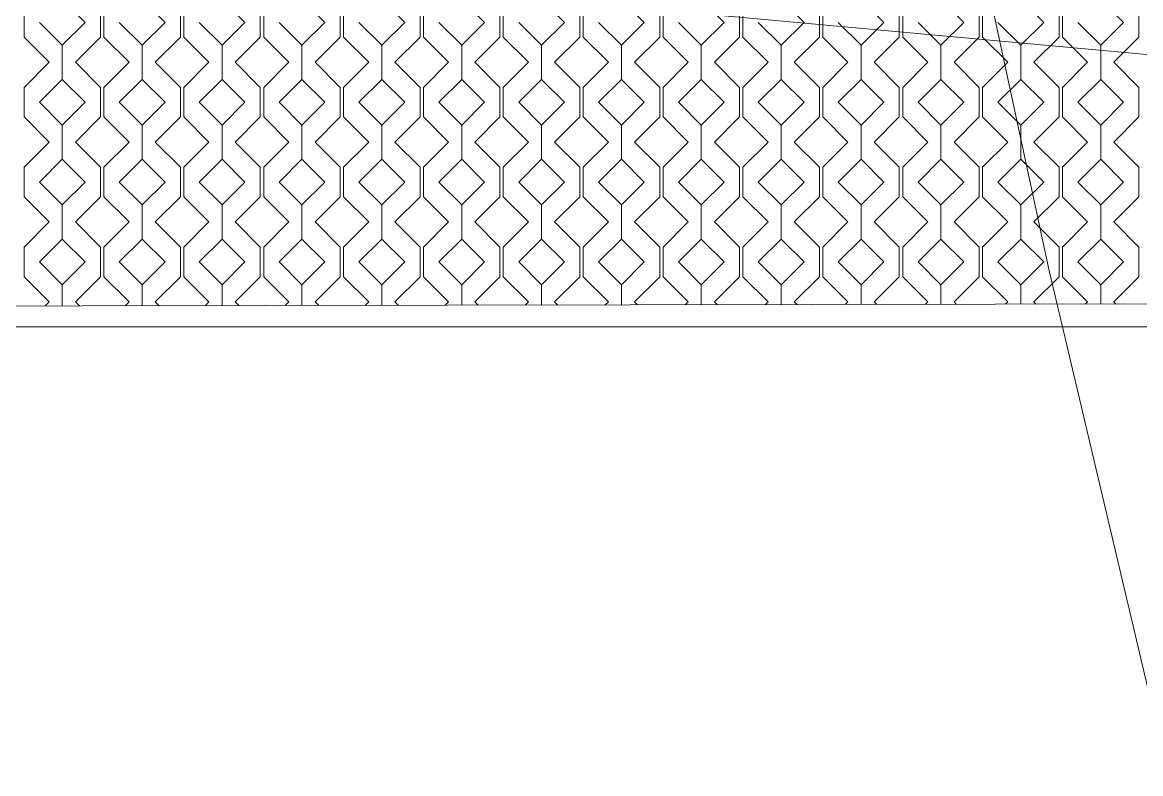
# Model space of a CAD drawing. Header units: millimetres. Extents: x -20794 to 71174, y -103753 to 30644.
# Drawn here: x 14167 to 18833, y 9197 to 12333 of the extents above; entities that cross this region are included whole.
import ezdxf

# ---------------------------------------------------------------- set-up
doc = ezdxf.new("R2010")
doc.units = ezdxf.units.MM
doc.header["$MEASUREMENT"] = 0
doc.layers.add('2D - Общий_Ном._пера__1', color=7, linetype='Continuous', lineweight=13)
doc.layers.add('Местность - Рельеф_Ном._пера__1', color=7, linetype='Continuous', lineweight=13)
doc.layers.add('Местность - Рельеф', color=7, linetype='Continuous')
doc.layers.add('Местность - Рельеф_Ном._пера__102', color=7, linetype='Continuous', lineweight=5, true_color=0xcccccc)
doc.linetypes.add('Зигзаг', pattern='A,0,[1,Р”Р’Р“ Р“РѕР»СѓР±РёРЅРєР° РґР»СЏ РіРµРѕР»РѕРіРѕРІ1.Shx,S=4.479718,R=0,X=0,Y=-0.141111],-564.444447,0', length=564.444447)

# ---------------------------------------------------------------- blocks, each defined once
blk = doc.blocks.new('*X1')
at = {"layer": 'Местность - Рельеф_Ном._пера__102', "color": 254, "linetype": 'Continuous', "lineweight": 5, "true_color": 0xcccccc}
for p, q in [((14333.319165, 12428.7506), (14428.7488, 12333.321)), ((14666.652165, 12428.7506), (14762.0818, 12333.321)), ((14999.985165, 12428.7506), (15095.4148, 12333.321)), ((15333.318165, 12428.7506), (15428.7478, 12333.321)), ((15666.651165, 12428.7506), (15762.0808, 12333.321)), ((15999.984165, 12428.7506), (16095.4138, 12333.321)), ((16333.317165, 12428.7506), (16428.7468, 12333.321)), ((16666.650165, 12428.7506), (16762.0798, 12333.321)), ((16999.983165, 12428.7506), (17095.4128, 12333.321)), ((17333.316165, 12428.7506), (17428.7458, 12333.321)), ((17666.649165, 12428.7506), (17762.0788, 12333.321)), ((17999.982165, 12428.7506), (18095.4118, 12333.321)), ((18333.315165, 12428.7506), (18428.7448, 12333.321)), ((18666.648165, 12428.7506), (18762.0778, 12333.321)), ((14173.75, 12395.0655), (14173.75, 12333.321)), ((14492.888, 12395.0655), (14492.888, 12333.321)), ((14507.083, 12395.0655), (14507.083, 12333.321)), ((14826.221, 12395.0655), (14826.221, 12333.321)), ((14840.416, 12395.0655), (14840.416, 12333.321)), ((15159.554, 12395.0655), (15159.554, 12333.321)), ((15173.749, 12395.0655), (15173.749, 12333.321)), ((15492.887, 12395.0655), (15492.887, 12333.321)), ((15507.082, 12395.0655), (15507.082, 12333.321)), ((15826.22, 12395.0655), (15826.22, 12333.321)), ((15840.415, 12395.0655), (15840.415, 12333.321)), ((16159.553, 12395.0655), (16159.553, 12333.321)), ((16173.748, 12395.0655), (16173.748, 12333.321)), ((16492.886, 12395.0655), (16492.886, 12333.321)), ((16507.081, 12395.0655), (16507.081, 12333.321)), ((16826.219, 12395.0655), (16826.219, 12333.321)), ((16840.414, 12395.0655), (16840.414, 12333.321)), ((17159.552, 12395.0655), (17159.552, 12333.321)), ((17173.747, 12395.0655), (17173.747, 12333.321)), ((17492.885, 12395.0655), (17492.885, 12333.321)), ((17507.08, 12395.0655), (17507.08, 12333.321)), ((17826.218, 12395.0655), (17826.218, 12333.321)), ((17840.413, 12395.0655), (17840.413, 12333.321)), ((18159.551, 12395.0655), (18159.551, 12333.321)), ((18173.746, 12395.0655), (18173.746, 12333.321)), ((18492.884, 12395.0655), (18492.884, 12333.321)), ((18507.079, 12395.0655), (18507.079, 12333.321)), ((18826.217, 12395.0655), (18826.217, 12333.321)), ((14173.75, 12333.321), (14173.75, 12271.577)), ((14333.319, 12237.892), (14237.89, 12333.321)), ((14428.7486, 12333.321), (14333.319, 12237.892)), ((14492.888, 12333.321), (14492.888, 12271.577)), ((14507.083, 12333.321), (14507.083, 12271.577)), ((14666.652, 12237.892), (14571.223, 12333.321)), ((14762.0816, 12333.321), (14666.652, 12237.892)), ((14826.221, 12333.321), (14826.221, 12271.577)), ((14840.416, 12333.321), (14840.416, 12271.577)), ((14999.985, 12237.892), (14904.556, 12333.321)), ((15095.4146, 12333.321), (14999.985, 12237.892)), ((15159.554, 12333.321), (15159.554, 12271.577)), ((15173.749, 12333.321), (15173.749, 12271.577)), ((15333.318, 12237.892), (15237.889, 12333.321)), ((15428.7476, 12333.321), (15333.318, 12237.892)), ((15492.887, 12333.321), (15492.887, 12271.577)), ((15507.082, 12333.321), (15507.082, 12271.577)), ((15666.651, 12237.892), (15571.222, 12333.321)), ((15762.0806, 12333.321), (15666.651, 12237.892)), ((15826.22, 12333.321), (15826.22, 12271.577)), ((15840.415, 12333.321), (15840.415, 12271.577)), ((15999.984, 12237.892), (15904.555, 12333.321)), ((16095.4136, 12333.321), (15999.984, 12237.892)), ((16159.553, 12333.321), (16159.553, 12271.577)), ((16173.748, 12333.321), (16173.748, 12271.577)), ((16333.317, 12237.892), (16237.888, 12333.321)), ((16428.7466, 12333.321), (16333.317, 12237.892)), ((16492.886, 12333.321), (16492.886, 12271.577)), ((16507.081, 12333.321), (16507.081, 12271.577)), ((16666.65, 12237.892), (16571.221, 12333.321)), ((16762.0796, 12333.321), (16666.65, 12237.892)), ((16826.219, 12333.321), (16826.219, 12271.577)), ((16840.414, 12333.321), (16840.414, 12271.577)), ((16999.983, 12237.892), (16904.554, 12333.321)), ((17095.4126, 12333.321), (16999.983, 12237.892)), ((17159.552, 12333.321), (17159.552, 12271.577)), ((17173.747, 12333.321), (17173.747, 12271.577)), ((17333.316, 12237.892), (17237.887, 12333.321)), ((17428.7456, 12333.321), (17333.316, 12237.892)), ((17492.885, 12333.321), (17492.885, 12271.577)), ((17507.08, 12333.321), (17507.08, 12271.577)), ((17666.649, 12237.892), (17571.22, 12333.321)), ((17762.0786, 12333.321), (17666.649, 12237.892)), ((17826.218, 12333.321), (17826.218, 12271.577)), ((17840.413, 12333.321), (17840.413, 12271.577)), ((17999.982, 12237.892), (17904.553, 12333.321)), ((18095.4116, 12333.321), (17999.982, 12237.892)), ((18159.551, 12333.321), (18159.551, 12271.577)), ((18173.746, 12333.321), (18173.746, 12271.577)), ((18333.315, 12237.892), (18237.886, 12333.321)), ((18428.7446, 12333.321), (18333.315, 12237.892)), ((18492.884, 12333.321), (18492.884, 12271.577)), ((18507.079, 12333.321), (18507.079, 12271.577)), ((18666.648, 12237.892), (18571.219, 12333.321)), ((18762.0776, 12333.321), (18666.648, 12237.892)), ((18826.217, 12333.321), (18826.217, 12271.577)), ((14278.672, 12166.655), (14173.75, 12271.577)), ((14333.319, 12095.4176), (14333.319, 12237.892)), ((14333.319165, 12237.892), (14333.319165, 12095.4176)), ((14492.888, 12271.577), (14387.9659, 12166.655)), ((14612.005, 12166.655), (14507.083, 12271.577)), ((14666.652, 12095.4176), (14666.652, 12237.892)), ((14666.652165, 12237.892), (14666.652165, 12095.4176)), ((14826.221, 12271.577), (14721.2989, 12166.655)), ((14945.338, 12166.655), (14840.416, 12271.577)), ((14999.985, 12095.4176), (14999.985, 12237.892)), ((14999.985165, 12237.892), (14999.985165, 12095.4176)), ((15159.554, 12271.577), (15054.6319, 12166.655)), ((15278.671, 12166.655), (15173.749, 12271.577)), ((15333.318, 12095.4176), (15333.318, 12237.892)), ((15333.318165, 12237.892), (15333.318165, 12095.4176)), ((15492.887, 12271.577), (15387.9649, 12166.655)), ((15612.004, 12166.655), (15507.082, 12271.577)), ((15666.651, 12095.4176), (15666.651, 12237.892)), ((15666.651165, 12237.892), (15666.651165, 12095.4176)), ((15826.22, 12271.577), (15721.2979, 12166.655)), ((15945.337, 12166.655), (15840.415, 12271.577)), ((15999.984, 12095.4176), (15999.984, 12237.892)), ((15999.984165, 12237.892), (15999.984165, 12095.4176)), ((16159.553, 12271.577), (16054.6309, 12166.655)), ((16278.67, 12166.655), (16173.748, 12271.577)), ((16333.317, 12095.4176), (16333.317, 12237.892)), ((16333.317165, 12237.892), (16333.317165, 12095.4176)), ((16492.886, 12271.577), (16387.9639, 12166.655)), ((16612.003, 12166.655), (16507.081, 12271.577)), ((16666.65, 12095.4176), (16666.65, 12237.892)), ((16666.650165, 12237.892), (16666.650165, 12095.4176)), ((16826.219, 12271.577), (16721.2969, 12166.655)), ((16945.336, 12166.655), (16840.414, 12271.577)), ((16999.983, 12095.4176), (16999.983, 12237.892)), ((16999.983165, 12237.892), (16999.983165, 12095.4176)), ((17159.552, 12271.577), (17054.6299, 12166.655)), ((17278.669, 12166.655), (17173.747, 12271.577)), ((17333.316, 12095.4176), (17333.316, 12237.892)), ((17333.316165, 12237.892), (17333.316165, 12095.4176)), ((17492.885, 12271.577), (17387.9629, 12166.655)), ((17612.002, 12166.655), (17507.08, 12271.577)), ((17666.649, 12095.4176), (17666.649, 12237.892)), ((17666.649165, 12237.892), (17666.649165, 12095.4176)), ((17826.218, 12271.577), (17721.2959, 12166.655)), ((17945.335, 12166.655), (17840.413, 12271.577)), ((17999.982, 12095.4176), (17999.982, 12237.892)), ((17999.982165, 12237.892), (17999.982165, 12095.4176)), ((18159.551, 12271.577), (18054.6289, 12166.655)), ((18278.668, 12166.655), (18173.746, 12271.577)), ((18333.315, 12095.4176), (18333.315, 12237.892)), ((18333.315165, 12237.892), (18333.315165, 12095.4176)), ((18492.884, 12271.577), (18387.9619, 12166.655)), ((18612.001, 12166.655), (18507.079, 12271.577)), ((18666.648, 12095.4176), (18666.648, 12237.892)), ((18666.648165, 12237.892), (18666.648165, 12095.4176)), ((18826.217, 12271.577), (18721.2949, 12166.655)), ((14173.75, 12061.7325), (14278.672, 12166.655)), ((14387.9659, 12166.655), (14492.888, 12061.7325)), ((14507.083, 12061.7325), (14612.005, 12166.655)), ((14721.2989, 12166.655), (14826.221, 12061.7325)), ((14840.416, 12061.7325), (14945.338, 12166.655)), ((15054.6319, 12166.655), (15159.554, 12061.7325)), ((15173.749, 12061.7325), (15278.671, 12166.655)), ((15387.9649, 12166.655), (15492.887, 12061.7325)), ((15507.082, 12061.7325), (15612.004, 12166.655)), ((15721.2979, 12166.655), (15826.22, 12061.7325)), ((15840.415, 12061.7325), (15945.337, 12166.655)), ((16054.6309, 12166.655), (16159.553, 12061.7325)), ((16173.748, 12061.7325), (16278.67, 12166.655)), ((16387.9639, 12166.655), (16492.886, 12061.7325)), ((16507.081, 12061.7325), (16612.003, 12166.655)), ((16721.2969, 12166.655), (16826.219, 12061.7325)), ((16840.414, 12061.7325), (16945.336, 12166.655)), ((17054.6299, 12166.655), (17159.552, 12061.7325)), ((17173.747, 12061.7325), (17278.669, 12166.655)), ((17387.9629, 12166.655), (17492.885, 12061.7325)), ((17507.08, 12061.7325), (17612.002, 12166.655)), ((17721.2959, 12166.655), (17826.218, 12061.7325)), ((17840.413, 12061.7325), (17945.335, 12166.655)), ((18054.6289, 12166.655), (18159.551, 12061.7325)), ((18173.746, 12061.7325), (18278.668, 12166.655)), ((18387.9619, 12166.655), (18492.884, 12061.7325)), ((18507.079, 12061.7325), (18612.001, 12166.655)), ((18721.2949, 12166.655), (18826.217, 12061.7325)), ((14237.89, 11999.988165), (14333.319, 12095.4178)), ((14333.319165, 12095.4176), (14428.7488, 11999.988)), ((14571.223, 11999.988165), (14666.652, 12095.4178)), ((14666.652165, 12095.4176), (14762.0818, 11999.988)), ((14904.556, 11999.988165), (14999.985, 12095.4178)), ((14999.985165, 12095.4176), (15095.4148, 11999.988)), ((15237.889, 11999.988165), (15333.318, 12095.4178)), ((15333.318165, 12095.4176), (15428.7478, 11999.988)), ((15571.222, 11999.988165), (15666.651, 12095.4178)), ((15666.651165, 12095.4176), (15762.0808, 11999.988)), ((15904.555, 11999.988165), (15999.984, 12095.4178)), ((15999.984165, 12095.4176), (16095.4138, 11999.988)), ((16237.888, 11999.988165), (16333.317, 12095.4178)), ((16333.317165, 12095.4176), (16428.7468, 11999.988)), ((16571.221, 11999.988165), (16666.65, 12095.4178)), ((16666.650165, 12095.4176), (16762.0798, 11999.988)), ((16904.554, 11999.988165), (16999.983, 12095.4178)), ((16999.983165, 12095.4176), (17095.4128, 11999.988)), ((17237.887, 11999.988165), (17333.316, 12095.4178)), ((17333.316165, 12095.4176), (17428.7458, 11999.988)), ((17571.22, 11999.988165), (17666.649, 12095.4178)), ((17666.649165, 12095.4176), (17762.0788, 11999.988)), ((17904.553, 11999.988165), (17999.982, 12095.4178)), ((17999.982165, 12095.4176), (18095.4118, 11999.988)), ((18237.886, 11999.988165), (18333.315, 12095.4178)), ((18333.315165, 12095.4176), (18428.7448, 11999.988)), ((18571.219, 11999.988165), (18666.648, 12095.4178)), ((18666.648165, 12095.4176), (18762.0778, 11999.988)), ((14173.75, 12061.7325), (14173.75, 11999.988)), ((14492.888, 12061.7325), (14492.888, 11999.988)), ((14507.083, 12061.7325), (14507.083, 11999.988)), ((14826.221, 12061.7325), (14826.221, 11999.988)), ((14840.416, 12061.7325), (14840.416, 11999.988)), ((15159.554, 12061.7325), (15159.554, 11999.988)), ((15173.749, 12061.7325), (15173.749, 11999.988)), ((15492.887, 12061.7325), (15492.887, 11999.988)), ((15507.082, 12061.7325), (15507.082, 11999.988)), ((15826.22, 12061.7325), (15826.22, 11999.988)), ((15840.415, 12061.7325), (15840.415, 11999.988)), ((16159.553, 12061.7325), (16159.553, 11999.988)), ((16173.748, 12061.7325), (16173.748, 11999.988)), ((16492.886, 12061.7325), (16492.886, 11999.988)), ((16507.081, 12061.7325), (16507.081, 11999.988)), ((16826.219, 12061.7325), (16826.219, 11999.988)), ((16840.414, 12061.7325), (16840.414, 11999.988)), ((17159.552, 12061.7325), (17159.552, 11999.988)), ((17173.747, 12061.7325), (17173.747, 11999.988)), ((17492.885, 12061.7325), (17492.885, 11999.988)), ((17507.08, 12061.7325), (17507.08, 11999.988)), ((17826.218, 12061.7325), (17826.218, 11999.988)), ((17840.413, 12061.7325), (17840.413, 11999.988)), ((18159.551, 12061.7325), (18159.551, 11999.988)), ((18173.746, 12061.7325), (18173.746, 11999.988)), ((18492.884, 12061.7325), (18492.884, 11999.988)), ((18507.079, 12061.7325), (18507.079, 11999.988)), ((18826.217, 12061.7325), (18826.217, 11999.988)), ((14173.75, 11999.988), (14173.75, 11938.244)), ((14333.319, 11904.559), (14237.89, 11999.988)), ((14428.7486, 11999.988), (14333.319, 11904.559)), ((14492.888, 11999.988), (14492.888, 11938.244)), ((14507.083, 11999.988), (14507.083, 11938.244)), ((14666.652, 11904.559), (14571.223, 11999.988)), ((14762.0816, 11999.988), (14666.652, 11904.559)), ((14826.221, 11999.988), (14826.221, 11938.244)), ((14840.416, 11999.988), (14840.416, 11938.244)), ((14999.985, 11904.559), (14904.556, 11999.988)), ((15095.4146, 11999.988), (14999.985, 11904.559)), ((15159.554, 11999.988), (15159.554, 11938.244)), ((15173.749, 11999.988), (15173.749, 11938.244)), ((15333.318, 11904.559), (15237.889, 11999.988)), ((15428.7476, 11999.988), (15333.318, 11904.559)), ((15492.887, 11999.988), (15492.887, 11938.244)), ((15507.082, 11999.988), (15507.082, 11938.244)), ((15666.651, 11904.559), (15571.222, 11999.988)), ((15762.0806, 11999.988), (15666.651, 11904.559)), ((15826.22, 11999.988), (15826.22, 11938.244)), ((15840.415, 11999.988), (15840.415, 11938.244)), ((15999.984, 11904.559), (15904.555, 11999.988)), ((16095.4136, 11999.988), (15999.984, 11904.559)), ((16159.553, 11999.988), (16159.553, 11938.244)), ((16173.748, 11999.988), (16173.748, 11938.244)), ((16333.317, 11904.559), (16237.888, 11999.988)), ((16428.7466, 11999.988), (16333.317, 11904.559)), ((16492.886, 11999.988), (16492.886, 11938.244)), ((16507.081, 11999.988), (16507.081, 11938.244)), ((16666.65, 11904.559), (16571.221, 11999.988)), ((16762.0796, 11999.988), (16666.65, 11904.559)), ((16826.219, 11999.988), (16826.219, 11938.244)), ((16840.414, 11999.988), (16840.414, 11938.244)), ((16999.983, 11904.559), (16904.554, 11999.988)), ((17095.4126, 11999.988), (16999.983, 11904.559)), ((17159.552, 11999.988), (17159.552, 11938.244)), ((17173.747, 11999.988), (17173.747, 11938.244)), ((17333.316, 11904.559), (17237.887, 11999.988)), ((17428.7456, 11999.988), (17333.316, 11904.559)), ((17492.885, 11999.988), (17492.885, 11938.244)), ((17507.08, 11999.988), (17507.08, 11938.244)), ((17666.649, 11904.559), (17571.22, 11999.988)), ((17762.0786, 11999.988), (17666.649, 11904.559)), ((17826.218, 11999.988), (17826.218, 11938.244)), ((17840.413, 11999.988), (17840.413, 11938.244)), ((17999.982, 11904.559), (17904.553, 11999.988)), ((18095.4116, 11999.988), (17999.982, 11904.559)), ((18159.551, 11999.988), (18159.551, 11938.244)), ((18173.746, 11999.988), (18173.746, 11938.244)), ((18333.315, 11904.559), (18237.886, 11999.988)), ((18428.7446, 11999.988), (18333.315, 11904.559)), ((18492.884, 11999.988), (18492.884, 11938.244)), ((18507.079, 11999.988), (18507.079, 11938.244)), ((18666.648, 11904.559), (18571.219, 11999.988)), ((18762.0776, 11999.988), (18666.648, 11904.559)), ((18826.217, 11999.988), (18826.217, 11938.244)), ((14278.672, 11833.322), (14173.75, 11938.244)), ((14333.319, 11762.0846), (14333.319, 11904.559)), ((14333.319165, 11904.559), (14333.319165, 11762.0846)), ((14492.888, 11938.244), (14387.9659, 11833.322)), ((14612.005, 11833.322), (14507.083, 11938.244)), ((14666.652, 11762.0846), (14666.652, 11904.559)), ((14666.652165, 11904.559), (14666.652165, 11762.0846)), ((14826.221, 11938.244), (14721.2989, 11833.322)), ((14945.338, 11833.322), (14840.416, 11938.244)), ((14999.985, 11762.0846), (14999.985, 11904.559)), ((14999.985165, 11904.559), (14999.985165, 11762.0846)), ((15159.554, 11938.244), (15054.6319, 11833.322)), ((15278.671, 11833.322), (15173.749, 11938.244)), ((15333.318, 11762.0846), (15333.318, 11904.559)), ((15333.318165, 11904.559), (15333.318165, 11762.0846)), ((15492.887, 11938.244), (15387.9649, 11833.322)), ((15612.004, 11833.322), (15507.082, 11938.244)), ((15666.651, 11762.0846), (15666.651, 11904.559)), ((15666.651165, 11904.559), (15666.651165, 11762.0846)), ((15826.22, 11938.244), (15721.2979, 11833.322)), ((15945.337, 11833.322), (15840.415, 11938.244)), ((15999.984, 11762.0846), (15999.984, 11904.559)), ((15999.984165, 11904.559), (15999.984165, 11762.0846)), ((16159.553, 11938.244), (16054.6309, 11833.322)), ((16278.67, 11833.322), (16173.748, 11938.244)), ((16333.317, 11762.0846), (16333.317, 11904.559)), ((16333.317165, 11904.559), (16333.317165, 11762.0846)), ((16492.886, 11938.244), (16387.9639, 11833.322)), ((16612.003, 11833.322), (16507.081, 11938.244)), ((16666.65, 11762.0846), (16666.65, 11904.559)), ((16666.650165, 11904.559), (16666.650165, 11762.0846)), ((16826.219, 11938.244), (16721.2969, 11833.322)), ((16945.336, 11833.322), (16840.414, 11938.244)), ((16999.983, 11762.0846), (16999.983, 11904.559)), ((16999.983165, 11904.559), (16999.983165, 11762.0846)), ((17159.552, 11938.244), (17054.6299, 11833.322)), ((17278.669, 11833.322), (17173.747, 11938.244)), ((17333.316, 11762.0846), (17333.316, 11904.559)), ((17333.316165, 11904.559), (17333.316165, 11762.0846)), ((17492.885, 11938.244), (17387.9629, 11833.322)), ((17612.002, 11833.322), (17507.08, 11938.244)), ((17666.649, 11762.0846), (17666.649, 11904.559)), ((17666.649165, 11904.559), (17666.649165, 11762.0846)), ((17826.218, 11938.244), (17721.2959, 11833.322)), ((17945.335, 11833.322), (17840.413, 11938.244)), ((17999.982, 11762.0846), (17999.982, 11904.559)), ((17999.982165, 11904.559), (17999.982165, 11762.0846)), ((18159.551, 11938.244), (18054.6289, 11833.322)), ((18278.668, 11833.322), (18173.746, 11938.244)), ((18333.315, 11762.0846), (18333.315, 11904.559)), ((18333.315165, 11904.559), (18333.315165, 11762.0846)), ((18492.884, 11938.244), (18387.9619, 11833.322)), ((18612.001, 11833.322), (18507.079, 11938.244)), ((18666.648, 11762.0846), (18666.648, 11904.559)), ((18666.648165, 11904.559), (18666.648165, 11762.0846)), ((18826.217, 11938.244), (18721.2949, 11833.322)), ((14173.75, 11728.3995), (14278.672, 11833.322)), ((14387.9659, 11833.322), (14492.888, 11728.3995)), ((14507.083, 11728.3995), (14612.005, 11833.322)), ((14721.2989, 11833.322), (14826.221, 11728.3995)), ((14840.416, 11728.3995), (14945.338, 11833.322)), ((15054.6319, 11833.322), (15159.554, 11728.3995)), ((15173.749, 11728.3995), (15278.671, 11833.322)), ((15387.9649, 11833.322), (15492.887, 11728.3995)), ((15507.082, 11728.3995), (15612.004, 11833.322)), ((15721.2979, 11833.322), (15826.22, 11728.3995)), ((15840.415, 11728.3995), (15945.337, 11833.322)), ((16054.6309, 11833.322), (16159.553, 11728.3995)), ((16173.748, 11728.3995), (16278.67, 11833.322)), ((16387.9639, 11833.322), (16492.886, 11728.3995)), ((16507.081, 11728.3995), (16612.003, 11833.322)), ((16721.2969, 11833.322), (16826.219, 11728.3995)), ((16840.414, 11728.3995), (16945.336, 11833.322)), ((17054.6299, 11833.322), (17159.552, 11728.3995)), ((17173.747, 11728.3995), (17278.669, 11833.322)), ((17387.9629, 11833.322), (17492.885, 11728.3995)), ((17507.08, 11728.3995), (17612.002, 11833.322)), ((17721.2959, 11833.322), (17826.218, 11728.3995)), ((17840.413, 11728.3995), (17945.335, 11833.322)), ((18054.6289, 11833.322), (18159.551, 11728.3995)), ((18173.746, 11728.3995), (18278.668, 11833.322)), ((18387.9619, 11833.322), (18492.884, 11728.3995)), ((18507.079, 11728.3995), (18612.001, 11833.322)), ((18721.2949, 11833.322), (18826.217, 11728.3995)), ((14237.89, 11666.655165), (14333.319, 11762.0848)), ((14333.319165, 11762.0846), (14428.7488, 11666.655)), ((14571.223, 11666.655165), (14666.652, 11762.0848)), ((14666.652165, 11762.0846), (14762.0818, 11666.655)), ((14904.556, 11666.655165), (14999.985, 11762.0848)), ((14999.985165, 11762.0846), (15095.4148, 11666.655)), ((15237.889, 11666.655165), (15333.318, 11762.0848)), ((15333.318165, 11762.0846), (15428.7478, 11666.655)), ((15571.222, 11666.655165), (15666.651, 11762.0848)), ((15666.651165, 11762.0846), (15762.0808, 11666.655)), ((15904.555, 11666.655165), (15999.984, 11762.0848)), ((15999.984165, 11762.0846), (16095.4138, 11666.655)), ((16237.888, 11666.655165), (16333.317, 11762.0848)), ((16333.317165, 11762.0846), (16428.7468, 11666.655)), ((16571.221, 11666.655165), (16666.65, 11762.0848)), ((16666.650165, 11762.0846), (16762.0798, 11666.655)), ((16904.554, 11666.655165), (16999.983, 11762.0848)), ((16999.983165, 11762.0846), (17095.4128, 11666.655)), ((17237.887, 11666.655165), (17333.316, 11762.0848)), ((17333.316165, 11762.0846), (17428.7458, 11666.655)), ((17571.22, 11666.655165), (17666.649, 11762.0848)), ((17666.649165, 11762.0846), (17762.0788, 11666.655)), ((17904.553, 11666.655165), (17999.982, 11762.0848)), ((17999.982165, 11762.0846), (18095.4118, 11666.655)), ((18237.886, 11666.655165), (18333.315, 11762.0848)), ((18333.315165, 11762.0846), (18428.7448, 11666.655)), ((18571.219, 11666.655165), (18666.648, 11762.0848)), ((18666.648165, 11762.0846), (18762.0778, 11666.655)), ((14173.75, 11728.3995), (14173.75, 11666.655)), ((14492.888, 11728.3995), (14492.888, 11666.655)), ((14507.083, 11728.3995), (14507.083, 11666.655)), ((14826.221, 11728.3995), (14826.221, 11666.655)), ((14840.416, 11728.3995), (14840.416, 11666.655)), ((15159.554, 11728.3995), (15159.554, 11666.655)), ((15173.749, 11728.3995), (15173.749, 11666.655)), ((15492.887, 11728.3995), (15492.887, 11666.655)), ((15507.082, 11728.3995), (15507.082, 11666.655)), ((15826.22, 11728.3995), (15826.22, 11666.655)), ((15840.415, 11728.3995), (15840.415, 11666.655)), ((16159.553, 11728.3995), (16159.553, 11666.655)), ((16173.748, 11728.3995), (16173.748, 11666.655)), ((16492.886, 11728.3995), (16492.886, 11666.655)), ((16507.081, 11728.3995), (16507.081, 11666.655)), ((16826.219, 11728.3995), (16826.219, 11666.655)), ((16840.414, 11728.3995), (16840.414, 11666.655)), ((17159.552, 11728.3995), (17159.552, 11666.655)), ((17173.747, 11728.3995), (17173.747, 11666.655)), ((17492.885, 11728.3995), (17492.885, 11666.655)), ((17507.08, 11728.3995), (17507.08, 11666.655)), ((17826.218, 11728.3995), (17826.218, 11666.655)), ((17840.413, 11728.3995), (17840.413, 11666.655)), ((18159.551, 11728.3995), (18159.551, 11666.655)), ((18173.746, 11728.3995), (18173.746, 11666.655)), ((18492.884, 11728.3995), (18492.884, 11666.655)), ((18507.079, 11728.3995), (18507.079, 11666.655)), ((18826.217, 11728.3995), (18826.217, 11666.655)), ((14173.75, 11666.655), (14173.75, 11604.911)), ((14333.319, 11571.226), (14237.89, 11666.655)), ((14428.7486, 11666.655), (14333.319, 11571.226)), ((14492.888, 11666.655), (14492.888, 11604.911)), ((14507.083, 11666.655), (14507.083, 11604.911)), ((14666.652, 11571.226), (14571.223, 11666.655)), ((14762.0816, 11666.655), (14666.652, 11571.226)), ((14826.221, 11666.655), (14826.221, 11604.911)), ((14840.416, 11666.655), (14840.416, 11604.911)), ((14999.985, 11571.226), (14904.556, 11666.655)), ((15095.4146, 11666.655), (14999.985, 11571.226)), ((15159.554, 11666.655), (15159.554, 11604.911)), ((15173.749, 11666.655), (15173.749, 11604.911)), ((15333.318, 11571.226), (15237.889, 11666.655)), ((15428.7476, 11666.655), (15333.318, 11571.226)), ((15492.887, 11666.655), (15492.887, 11604.911)), ((15507.082, 11666.655), (15507.082, 11604.911)), ((15666.651, 11571.226), (15571.222, 11666.655)), ((15762.0806, 11666.655), (15666.651, 11571.226)), ((15826.22, 11666.655), (15826.22, 11604.911)), ((15840.415, 11666.655), (15840.415, 11604.911)), ((15999.984, 11571.226), (15904.555, 11666.655)), ((16095.4136, 11666.655), (15999.984, 11571.226)), ((16159.553, 11666.655), (16159.553, 11604.911)), ((16173.748, 11666.655), (16173.748, 11604.911)), ((16333.317, 11571.226), (16237.888, 11666.655)), ((16428.7466, 11666.655), (16333.317, 11571.226)), ((16492.886, 11666.655), (16492.886, 11604.911)), ((16507.081, 11666.655), (16507.081, 11604.911)), ((16666.65, 11571.226), (16571.221, 11666.655)), ((16762.0796, 11666.655), (16666.65, 11571.226)), ((16826.219, 11666.655), (16826.219, 11604.911)), ((16840.414, 11666.655), (16840.414, 11604.911)), ((16999.983, 11571.226), (16904.554, 11666.655)), ((17095.4126, 11666.655), (16999.983, 11571.226)), ((17159.552, 11666.655), (17159.552, 11604.911)), ((17173.747, 11666.655), (17173.747, 11604.911)), ((17333.316, 11571.226), (17237.887, 11666.655)), ((17428.7456, 11666.655), (17333.316, 11571.226)), ((17492.885, 11666.655), (17492.885, 11604.911)), ((17507.08, 11666.655), (17507.08, 11604.911)), ((17666.649, 11571.226), (17571.22, 11666.655)), ((17762.0786, 11666.655), (17666.649, 11571.226)), ((17826.218, 11666.655), (17826.218, 11604.911)), ((17840.413, 11666.655), (17840.413, 11604.911)), ((17999.982, 11571.226), (17904.553, 11666.655)), ((18095.4116, 11666.655), (17999.982, 11571.226)), ((18159.551, 11666.655), (18159.551, 11604.911)), ((18173.746, 11666.655), (18173.746, 11604.911)), ((18333.315, 11571.226), (18237.886, 11666.655)), ((18428.7446, 11666.655), (18333.315, 11571.226)), ((18492.884, 11666.655), (18492.884, 11604.911)), ((18507.079, 11666.655), (18507.079, 11604.911)), ((18666.648, 11571.226), (18571.219, 11666.655)), ((18762.0776, 11666.655), (18666.648, 11571.226)), ((18826.217, 11666.655), (18826.217, 11604.911)), ((14278.672, 11499.989), (14173.75, 11604.911)), ((14492.888, 11604.911), (14387.9659, 11499.989)), ((14612.005, 11499.989), (14507.083, 11604.911)), ((14826.221, 11604.911), (14721.2989, 11499.989)), ((14945.338, 11499.989), (14840.416, 11604.911)), ((15159.554, 11604.911), (15054.6319, 11499.989)), ((15278.671, 11499.989), (15173.749, 11604.911)), ((15492.887, 11604.911), (15387.9649, 11499.989)), ((15612.004, 11499.989), (15507.082, 11604.911)), ((15826.22, 11604.911), (15721.2979, 11499.989)), ((15945.337, 11499.989), (15840.415, 11604.911)), ((16159.553, 11604.911), (16054.6309, 11499.989)), ((16278.67, 11499.989), (16173.748, 11604.911)), ((16492.886, 11604.911), (16387.9639, 11499.989)), ((16612.003, 11499.989), (16507.081, 11604.911)), ((16826.219, 11604.911), (16721.2969, 11499.989)), ((16945.336, 11499.989), (16840.414, 11604.911)), ((17159.552, 11604.911), (17054.6299, 11499.989)), ((17278.669, 11499.989), (17173.747, 11604.911)), ((17492.885, 11604.911), (17387.9629, 11499.989)), ((17612.002, 11499.989), (17507.08, 11604.911)), ((17826.218, 11604.911), (17721.2959, 11499.989)), ((17945.335, 11499.989), (17840.413, 11604.911)), ((18159.551, 11604.911), (18054.6289, 11499.989)), ((18278.668, 11499.989), (18173.746, 11604.911)), ((18492.884, 11604.911), (18387.9619, 11499.989)), ((18612.001, 11499.989), (18507.079, 11604.911)), ((18826.217, 11604.911), (18721.2949, 11499.989)), ((14333.319, 11428.7516), (14333.319, 11571.226)), ((14333.319165, 11571.226), (14333.319165, 11428.7516)), ((14666.652, 11428.7516), (14666.652, 11571.226)), ((14666.652165, 11571.226), (14666.652165, 11428.7516)), ((14999.985, 11428.7516), (14999.985, 11571.226)), ((14999.985165, 11571.226), (14999.985165, 11428.7516)), ((15333.318, 11428.7516), (15333.318, 11571.226)), ((15333.318165, 11571.226), (15333.318165, 11428.7516)), ((15666.651, 11428.7516), (15666.651, 11571.226)), ((15666.651165, 11571.226), (15666.651165, 11428.7516)), ((15999.984, 11428.7516), (15999.984, 11571.226)), ((15999.984165, 11571.226), (15999.984165, 11428.7516)), ((16333.317, 11428.7516), (16333.317, 11571.226)), ((16333.317165, 11571.226), (16333.317165, 11428.7516)), ((16666.65, 11428.7516), (16666.65, 11571.226)), ((16666.650165, 11571.226), (16666.650165, 11428.7516)), ((16999.983, 11428.7516), (16999.983, 11571.226)), ((16999.983165, 11571.226), (16999.983165, 11428.7516)), ((17333.316, 11428.7516), (17333.316, 11571.226)), ((17333.316165, 11571.226), (17333.316165, 11428.7516)), ((17666.649, 11428.7516), (17666.649, 11571.226)), ((17666.649165, 11571.226), (17666.649165, 11428.7516)), ((17999.982, 11428.7516), (17999.982, 11571.226)), ((17999.982165, 11571.226), (17999.982165, 11428.7516)), ((18333.315, 11428.7516), (18333.315, 11571.226)), ((18333.315165, 11571.226), (18333.315165, 11428.7516)), ((18666.648, 11428.7516), (18666.648, 11571.226)), ((18666.648165, 11571.226), (18666.648165, 11428.7516)), ((14173.75, 11395.0665), (14278.672, 11499.989)), ((14387.9659, 11499.989), (14492.888, 11395.0665)), ((14507.083, 11395.0665), (14612.005, 11499.989)), ((14721.2989, 11499.989), (14826.221, 11395.0665)), ((14840.416, 11395.0665), (14945.338, 11499.989)), ((15054.6319, 11499.989), (15159.554, 11395.0665)), ((15173.749, 11395.0665), (15278.671, 11499.989)), ((15387.9649, 11499.989), (15492.887, 11395.0665)), ((15507.082, 11395.0665), (15612.004, 11499.989)), ((15721.2979, 11499.989), (15826.22, 11395.0665)), ((15840.415, 11395.0665), (15945.337, 11499.989)), ((16054.6309, 11499.989), (16159.553, 11395.0665)), ((16173.748, 11395.0665), (16278.67, 11499.989)), ((16387.9639, 11499.989), (16492.886, 11395.0665)), ((16507.081, 11395.0665), (16612.003, 11499.989)), ((16721.2969, 11499.989), (16826.219, 11395.0665)), ((16840.414, 11395.0665), (16945.336, 11499.989)), ((17054.6299, 11499.989), (17159.552, 11395.0665)), ((17173.747, 11395.0665), (17278.669, 11499.989)), ((17387.9629, 11499.989), (17492.885, 11395.0665)), ((17507.08, 11395.0665), (17612.002, 11499.989)), ((17721.2959, 11499.989), (17826.218, 11395.0665)), ((17840.413, 11395.0665), (17945.335, 11499.989)), ((18054.6289, 11499.989), (18159.551, 11395.0665)), ((18173.746, 11395.0665), (18278.668, 11499.989)), ((18387.9619, 11499.989), (18492.884, 11395.0665)), ((18507.079, 11395.0665), (18612.001, 11499.989)), ((18721.2949, 11499.989), (18826.217, 11395.0665)), ((14173.75, 11395.0665), (14173.75, 11333.322)), ((14237.89, 11333.322165), (14333.319, 11428.7518)), ((14333.319165, 11428.7516), (14428.7488, 11333.322)), ((14492.888, 11395.0665), (14492.888, 11333.322)), ((14507.083, 11395.0665), (14507.083, 11333.322)), ((14571.223, 11333.322165), (14666.652, 11428.7518)), ((14666.652165, 11428.7516), (14762.0818, 11333.322)), ((14826.221, 11395.0665), (14826.221, 11333.322)), ((14840.416, 11395.0665), (14840.416, 11333.322)), ((14904.556, 11333.322165), (14999.985, 11428.7518)), ((14999.985165, 11428.7516), (15095.4148, 11333.322)), ((15159.554, 11395.0665), (15159.554, 11333.322)), ((15173.749, 11395.0665), (15173.749, 11333.322)), ((15237.889, 11333.322165), (15333.318, 11428.7518)), ((15333.318165, 11428.7516), (15428.7478, 11333.322)), ((15492.887, 11395.0665), (15492.887, 11333.322)), ((15507.082, 11395.0665), (15507.082, 11333.322)), ((15571.222, 11333.322165), (15666.651, 11428.7518)), ((15666.651165, 11428.7516), (15762.0808, 11333.322)), ((15826.22, 11395.0665), (15826.22, 11333.322)), ((15840.415, 11395.0665), (15840.415, 11333.322)), ((15904.555, 11333.322165), (15999.984, 11428.7518)), ((15999.984165, 11428.7516), (16095.4138, 11333.322)), ((16159.553, 11395.0665), (16159.553, 11333.322)), ((16173.748, 11395.0665), (16173.748, 11333.322)), ((16237.888, 11333.322165), (16333.317, 11428.7518)), ((16333.317165, 11428.7516), (16428.7468, 11333.322)), ((16492.886, 11395.0665), (16492.886, 11333.322)), ((16507.081, 11395.0665), (16507.081, 11333.322)), ((16571.221, 11333.322165), (16666.65, 11428.7518)), ((16666.650165, 11428.7516), (16762.0798, 11333.322)), ((16826.219, 11395.0665), (16826.219, 11333.322)), ((16840.414, 11395.0665), (16840.414, 11333.322)), ((16904.554, 11333.322165), (16999.983, 11428.7518)), ((16999.983165, 11428.7516), (17095.4128, 11333.322)), ((17159.552, 11395.0665), (17159.552, 11333.322)), ((17173.747, 11395.0665), (17173.747, 11333.322)), ((17237.887, 11333.322165), (17333.316, 11428.7518)), ((17333.316165, 11428.7516), (17428.7458, 11333.322)), ((17492.885, 11395.0665), (17492.885, 11333.322)), ((17507.08, 11395.0665), (17507.08, 11333.322)), ((17571.22, 11333.322165), (17666.649, 11428.7518)), ((17666.649165, 11428.7516), (17762.0788, 11333.322)), ((17826.218, 11395.0665), (17826.218, 11333.322)), ((17840.413, 11395.0665), (17840.413, 11333.322)), ((17904.553, 11333.322165), (17999.982, 11428.7518)), ((17999.982165, 11428.7516), (18095.4118, 11333.322)), ((18159.551, 11395.0665), (18159.551, 11333.322)), ((18173.746, 11395.0665), (18173.746, 11333.322)), ((18237.886, 11333.322165), (18333.315, 11428.7518)), ((18333.315165, 11428.7516), (18428.7448, 11333.322)), ((18492.884, 11395.0665), (18492.884, 11333.322)), ((18507.079, 11395.0665), (18507.079, 11333.322)), ((18571.219, 11333.322165), (18666.648, 11428.7518)), ((18666.648165, 11428.7516), (18762.0778, 11333.322)), ((18826.217, 11395.0665), (18826.217, 11333.322)), ((14173.75, 11333.322), (14173.75, 11271.578)), ((14333.319, 11237.893), (14237.89, 11333.322)), ((14428.7486, 11333.322), (14333.319, 11237.893)), ((14492.888, 11333.322), (14492.888, 11271.578)), ((14507.083, 11333.322), (14507.083, 11271.578)), ((14666.652, 11237.893), (14571.223, 11333.322)), ((14762.0816, 11333.322), (14666.652, 11237.893)), ((14826.221, 11333.322), (14826.221, 11271.578)), ((14840.416, 11333.322), (14840.416, 11271.578)), ((14999.985, 11237.893), (14904.556, 11333.322)), ((15095.4146, 11333.322), (14999.985, 11237.893)), ((15159.554, 11333.322), (15159.554, 11271.578)), ((15173.749, 11333.322), (15173.749, 11271.578)), ((15333.318, 11237.893), (15237.889, 11333.322)), ((15428.7476, 11333.322), (15333.318, 11237.893)), ((15492.887, 11333.322), (15492.887, 11271.578)), ((15507.082, 11333.322), (15507.082, 11271.578)), ((15666.651, 11237.893), (15571.222, 11333.322)), ((15762.0806, 11333.322), (15666.651, 11237.893)), ((15826.22, 11333.322), (15826.22, 11271.578)), ((15840.415, 11333.322), (15840.415, 11271.578)), ((15999.984, 11237.893), (15904.555, 11333.322)), ((16095.4136, 11333.322), (15999.984, 11237.893)), ((16159.553, 11333.322), (16159.553, 11271.578)), ((16173.748, 11333.322), (16173.748, 11271.578)), ((16333.317, 11237.893), (16237.888, 11333.322)), ((16428.7466, 11333.322), (16333.317, 11237.893)), ((16492.886, 11333.322), (16492.886, 11271.578)), ((16507.081, 11333.322), (16507.081, 11271.578)), ((16666.65, 11237.893), (16571.221, 11333.322)), ((16762.0796, 11333.322), (16666.65, 11237.893)), ((16826.219, 11333.322), (16826.219, 11271.578)), ((16840.414, 11333.322), (16840.414, 11271.578)), ((16999.983, 11237.893), (16904.554, 11333.322)), ((17095.4126, 11333.322), (16999.983, 11237.893)), ((17159.552, 11333.322), (17159.552, 11271.578)), ((17173.747, 11333.322), (17173.747, 11271.578)), ((17333.316, 11237.893), (17237.887, 11333.322)), ((17428.7456, 11333.322), (17333.316, 11237.893)), ((17492.885, 11333.322), (17492.885, 11271.578)), ((17507.08, 11333.322), (17507.08, 11271.578)), ((17666.649, 11237.893), (17571.22, 11333.322)), ((17762.0786, 11333.322), (17666.649, 11237.893)), ((17826.218, 11333.322), (17826.218, 11271.578)), ((17840.413, 11333.322), (17840.413, 11271.578)), ((17999.982, 11237.893), (17904.553, 11333.322)), ((18095.4116, 11333.322), (17999.982, 11237.893)), ((18159.551, 11333.322), (18159.551, 11271.578)), ((18173.746, 11333.322), (18173.746, 11271.578)), ((18333.315, 11237.893), (18237.886, 11333.322)), ((18428.7446, 11333.322), (18333.315, 11237.893)), ((18492.884, 11333.322), (18492.884, 11271.578)), ((18507.079, 11333.322), (18507.079, 11271.578)), ((18666.648, 11237.893), (18571.219, 11333.322)), ((18762.0776, 11333.322), (18666.648, 11237.893)), ((18826.217, 11333.322), (18826.217, 11271.578)), ((14278.672, 11166.656), (14173.75, 11271.578)), ((14492.888, 11271.578), (14387.9659, 11166.656)), ((14612.005, 11166.656), (14507.083, 11271.578)), ((14826.221, 11271.578), (14721.2989, 11166.656)), ((14945.338, 11166.656), (14840.416, 11271.578)), ((15159.554, 11271.578), (15054.6319, 11166.656)), ((15278.671, 11166.656), (15173.749, 11271.578)), ((15492.887, 11271.578), (15387.9649, 11166.656)), ((15612.004, 11166.656), (15507.082, 11271.578)), ((15826.22, 11271.578), (15721.2979, 11166.656)), ((15945.337, 11166.656), (15840.415, 11271.578)), ((16159.553, 11271.578), (16054.6309, 11166.656)), ((16278.67, 11166.656), (16173.748, 11271.578)), ((16492.886, 11271.578), (16387.9639, 11166.656)), ((16612.003, 11166.656), (16507.081, 11271.578)), ((16826.219, 11271.578), (16721.2969, 11166.656)), ((16945.336, 11166.656), (16840.414, 11271.578)), ((17159.552, 11271.578), (17054.6299, 11166.656)), ((17278.669, 11166.656), (17173.747, 11271.578)), ((17492.885, 11271.578), (17387.9629, 11166.656)), ((17612.002, 11166.656), (17507.08, 11271.578)), ((17826.218, 11271.578), (17721.2959, 11166.656)), ((17945.335, 11166.656), (17840.413, 11271.578)), ((18159.551, 11271.578), (18054.6289, 11166.656)), ((18278.668, 11166.656), (18173.746, 11271.578)), ((18492.884, 11271.578), (18387.9619, 11166.656)), ((18612.001, 11166.656), (18507.079, 11271.578)), ((18826.217, 11271.578), (18721.2949, 11166.656)), ((14333.319, 11149.455101), (14333.319, 11237.893)), ((14333.319165, 11237.893), (14333.319165, 11149.455101)), ((14666.652, 11150.047041), (14666.652, 11237.893)), ((14666.652165, 11237.893), (14666.652165, 11150.047041)), ((14999.985, 11150.638981), (14999.985, 11237.893)), ((14999.985165, 11237.893), (14999.985165, 11150.638981)), ((15333.318, 11151.230921), (15333.318, 11237.893)), ((15333.318165, 11237.893), (15333.318165, 11151.230921)), ((15666.651, 11151.822861), (15666.651, 11237.893)), ((15666.651165, 11237.893), (15666.651165, 11151.822861)), ((15999.984, 11152.414801), (15999.984, 11237.893)), ((15999.984165, 11237.893), (15999.984165, 11152.414802)), ((16333.317, 11153.006741), (16333.317, 11237.893)), ((16333.317165, 11237.893), (16333.317165, 11153.006742)), ((16666.65, 11153.598681), (16666.65, 11237.893)), ((16666.650165, 11237.893), (16666.650165, 11153.598682)), ((16999.983, 11154.190622), (16999.983, 11237.893)), ((16999.983165, 11237.893), (16999.983165, 11154.190622)), ((17333.316, 11154.782562), (17333.316, 11237.893)), ((17333.316165, 11237.893), (17333.316165, 11154.782562)), ((17666.649, 11155.374502), (17666.649, 11237.893)), ((17666.649165, 11237.893), (17666.649165, 11155.374502)), ((17999.982, 11155.966442), (17999.982, 11237.893)), ((17999.982165, 11237.893), (17999.982165, 11155.966442)), ((18333.315, 11156.558382), (18333.315, 11237.893)), ((18333.315165, 11237.893), (18333.315165, 11156.558382)), ((18666.648, 11157.150322), (18666.648, 11237.893)), ((18666.648165, 11237.893), (18666.648165, 11157.150322)), ((14261.343368, 11149.327285), (14278.672, 11166.656)), ((14387.9659, 11166.656), (14405.039371, 11149.582463)), ((14595.269358, 11149.920278), (14612.005, 11166.656)), ((14721.2989, 11166.656), (14737.781483, 11150.173354)), ((14929.195348, 11150.513271), (14945.338, 11166.656)), ((15054.6319, 11166.656), (15070.523594, 11150.764245)), ((15263.121338, 11151.106264), (15278.671, 11166.656)), ((15387.9649, 11166.656), (15403.265706, 11151.355136)), ((15597.047329, 11151.699257), (15612.004, 11166.656)), ((15721.2979, 11166.656), (15736.007817, 11151.946027)), ((15930.973319, 11152.292251), (15945.337, 11166.656)), ((16054.6309, 11166.656), (16068.749929, 11152.536917)), ((16264.899309, 11152.885244), (16278.67, 11166.656)), ((16387.9639, 11166.656), (16401.49204, 11153.127808)), ((16598.8253, 11153.478237), (16612.003, 11166.656)), ((16721.2969, 11166.656), (16734.234152, 11153.718699)), ((16932.75129, 11154.07123), (16945.336, 11166.656)), ((17054.6299, 11166.656), (17066.976263, 11154.30959)), ((17266.67728, 11154.664223), (17278.669, 11166.656)), ((17387.9629, 11166.656), (17399.718375, 11154.90048)), ((17600.603271, 11155.257216), (17612.002, 11166.656)), ((17721.2959, 11166.656), (17732.460486, 11155.491371)), ((17934.529261, 11155.850209), (17945.335, 11166.656)), ((18054.6289, 11166.656), (18065.202598, 11156.082262)), ((18268.455251, 11156.443203), (18278.668, 11166.656)), ((18387.9619, 11166.656), (18397.944709, 11156.673153)), ((18602.381242, 11157.036196), (18612.001, 11166.656)), ((18721.2949, 11166.656), (18730.686821, 11157.264044))]:
    blk.add_line(p, q, dxfattribs=at)

msp = doc.modelspace()

# ---------------------------------------------------------------- linework, layer by layer
at = {"layer": '2D - Общий_Ном._пера__1', "color": 7, "linetype": 'Зигзаг', "lineweight": 13}
msp.add_lwpolyline([(-733.9, 13994.6), (-3097.4, 12414.3), (-4297.7, 9223.1), (-2358.4, 4039.8), (3377.1, -1049.7), (10891.7, -5170.6), (26961.2, -5843.6), (40359.1, -3612.9), (38419.6, 10407.9)], close=True, dxfattribs=at)
at = {"layer": 'Местность - Рельеф_Ном._пера__1', "color": 7, "linetype": 'Continuous', "lineweight": 13}
for p, q in [((17831.4, 14184.4), (18453, 11290.2)), ((18453, 11290.2), (18506.9, 11061.8)), ((10084.1, 11061.8), (18506.9, 11061.8)), ((20085.7, 4372.6), (18506.9, 11061.8)), ((18506.9, 11061.8), (27221.1, 11061.8))]:
    msp.add_line(p, q, dxfattribs=at)
at = {"layer": 'Местность - Рельеф_Ном._пера__1', "color": 7, "linetype": 'Continuous', "lineweight": 13, "flags": 128}
msp.add_lwpolyline([(-11201.1, 19480.6), (-10280.5, 16777.1), (-8555.3, 10806.7), (-6432.9, 10898.4), (-2247.8, 10663.4), (-2362.6, 10919.8), (-2361.2, 11119.8), (21278.3, 11161.8), (21278.3, 12068.3), (24747.6, 12068.3), (24747.6, 11768.3), (31807.4, 11768.3), (31907.6, 14903.8), (32137.3, 18525.9), (31420.5, 18676.8), (31076.4, 18711.5), (29894.8, 18811.1), (28679.4, 18877), (24956.4, 18963), (17007.1, 19022.9), (8149.7, 19232.4), (-1518.8, 19397.4)], close=True, dxfattribs=at)

# ---------------------------------------------------------------- block references
at = {"layer": 'Местность - Рельеф', "color": 7, "lineweight": 13}
msp.add_blockref('*X1', (0, 0), dxfattribs=at)

doc.saveas('drawing.dxf')
